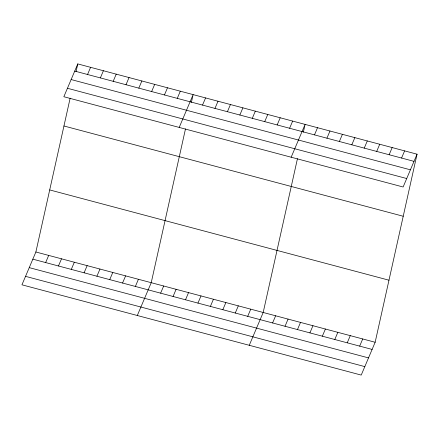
<?xml version="1.0" encoding="UTF-8"?>
<svg xmlns="http://www.w3.org/2000/svg" width="439" height="439" viewBox="0 0 439 439"><rect width="100%" height="100%" fill="white"/><g stroke="black" fill="none" stroke-linecap="round" stroke-linejoin="round"><path stroke-width="0.66" d="M417.05 154.188L403.123 187.003L63.847 96.734L77.774 63.918L417.05 154.188L375.153 342.266L361.226 375.082L21.95 284.812L35.877 251.997L70.141 98.188M76.046 71.678L77.774 63.918M185.494 128.879L151.23 282.689L137.303 315.504M191.399 102.369L193.127 94.61L179.2 127.425M297.455 158.666L263.191 312.48L249.264 345.29M303.36 132.161L305.089 124.402L291.161 157.211M87.548 74.498L90.588 67.332M100.366 77.906L103.406 70.739M113.18 81.319L116.225 74.153M45.651 262.577L48.696 255.41M125.998 84.727L129.039 77.56M58.469 265.985L61.515 258.818M138.817 88.14L141.857 80.968M71.288 269.398L74.328 262.231M151.636 91.548L154.676 84.381M84.107 272.806L87.147 265.639M164.449 94.956L167.495 87.789M96.92 276.219L99.966 269.052M177.268 98.369L180.308 91.202M109.739 279.627L112.779 272.46M122.558 283.034L125.598 275.868M202.527 105.086L205.567 97.919M135.371 286.447L138.417 279.281M214.967 108.4L218.007 101.233M227.407 111.709L230.448 104.542M160.63 293.164L163.67 285.998M239.848 115.018L242.888 107.851M173.07 296.479L176.11 289.312M252.288 118.327L255.328 111.16M185.51 299.788L188.55 292.621M264.728 121.636L267.768 114.469M197.951 303.097L200.991 295.93M277.168 124.945L280.208 117.778M210.391 306.406L213.431 299.239M289.608 128.259L292.648 121.093M222.831 309.714L225.871 302.548M235.271 313.023L238.311 305.857M314.489 134.877L317.529 127.711M247.711 316.338L250.751 309.171M326.929 138.186L329.969 131.02M339.369 141.495L342.409 134.329M272.592 322.956L275.632 315.789M351.809 144.804L354.849 137.637M285.032 326.265L288.072 319.098M364.249 148.119L367.289 140.952M297.472 329.574L300.512 322.407M376.689 151.428L379.73 144.261M309.912 332.883L312.952 325.716M389.13 154.737L392.17 147.57M322.352 336.197L325.392 329.03M401.57 158.045L404.61 150.879M334.792 339.506L337.832 332.339M347.233 342.815L350.273 335.648M359.673 346.124L362.713 338.957M74.729 71.085L414.01 161.354M71.14 79.552L410.416 169.816M67.436 88.272L406.717 178.536M63.946 125.988L403.227 216.257M49.706 189.933L388.981 280.203M35.877 251.997L375.153 342.266M32.837 259.164L372.113 349.433M29.243 267.631L368.519 357.9M25.544 276.351L364.82 366.614"/></g></svg>
